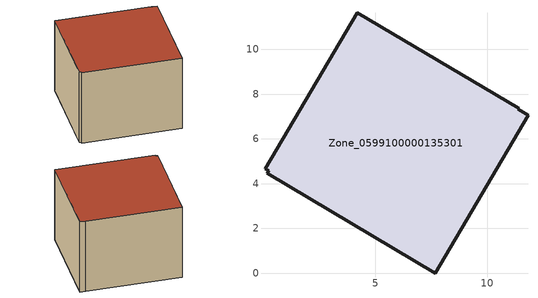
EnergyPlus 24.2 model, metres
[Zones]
Zone_0599100000135301
 floor ground (C_G): 11.4,7.37 11.39,7.32 11.82,7.06 7.68,0 0.17,4.46 0.23,4.58 0.07,4.67 4.19,11.63 z2.6
 wall outside (C_F): 11.39,7.32 11.4,7.37 4.19,11.63 0.07,4.67 0.23,4.58 0.17,4.46 7.68,0 11.82,7.06 11.39,7.32 z2.6:9.71
 roof outside (C_R): 0.17,4.46 7.68,0 11.82,7.06 11.39,7.32 11.4,7.37 4.19,11.63 0.07,4.67 0.23,4.58 z9.71
[BUILDING]
Pand.0599100000135301: North Axis=0; Terrain=City; Loads Convergence Tolerance Value=0.04; Temperature Convergence Tolerance Value=0.4; Solar Distribution=FullExterior; Maximum Number of Warmup Days=25; Minimum Number of Warmup Days=1
[Site:Location]
Rotterdam.The.Hague.AP_ZH_NLD Design_Conditions: Latitude=51.96; Longitude=4.45; Time Zone=1; Elevation=-4.5
[SITE:GROUNDTEMPERATURE:BUILDINGSURFACE]
18, 18, 18, 18, 18, 18, 18, 18, 18, 18, 18, 18
[MATERIAL] Thermal Absorptance=0.9; Solar Absorptance=0.7; Visible Absorptance=0.7
Name | Roughness | Thickness | Conductivity | Density | Specific Heat
G.TC.1946-1964 | MediumSmooth | 0.15 | 1 | 540 | 1210
F.TC.1946-1964 | Rough | 0.3 | 0.857143 | 1920 | 840
R.TC.1946-1964 | MediumRough | 0.2 | 0.235294 | 1500 | 1000
[CONSTRUCTION]
C_G: G.TC.1946-1964
C_F: F.TC.1946-1964
C_R: R.TC.1946-1964
[ZONE]
Zone_0599100000135301: Type=1; Multiplier=1; Ceiling Height=Autocalculate; Volume=Autocalculate; Floor Area=autocalculate; Part of Total Floor Area=Yes
[ZONEINFILTRATION:DESIGNFLOWRATE]
Infil_Zone_0599100000135301: Zone or ZoneList or Space or SpaceList=Zone_0599100000135301; Schedule=AlwaysOn; Design Flow Rate Calculation Method=Flow/Area; Flow Rate per Floor Area=0.003; Constant Term Coefficient=1; Temperature Term Coefficient=0; Velocity Term Coefficient=0; Velocity Squared Term Coefficient=0
[HVACTEMPLATE:ZONE:IDEALLOADSAIRSYSTEM]
Zone_0599100000135301: Maximum Heating Supply Air Temperature=50; Minimum Cooling Supply Air Temperature=13; Maximum Heating Supply Air Humidity Ratio=0.0156; Minimum Cooling Supply Air Humidity Ratio=0.0077; Heating Limit=NoLimit; Cooling Limit=NoLimit; Dehumidification Control Type=ConstantSensibleHeatRatio; Cooling Sensible Heat Ratio=0.7; Dehumidification Setpoint=60; Humidification Control Type=None; Humidification Setpoint=30; Outdoor Air Method=None; Outdoor Air Flow Rate per Person=0.00944; Outdoor Air Flow Rate per Zone Floor Area=0; Outdoor Air Flow Rate per Zone=0; Demand Controlled Ventilation Type=None; Outdoor Air Economizer Type=NoEconomizer; Heat Recovery Type=None; Sensible Heat Recovery Effectiveness=0.7; Latent Heat Recovery Effectiveness=0.65
[ZONECONTROL:THERMOSTAT]
ThermostatControl_Zone_0599100000135301: Zone or ZoneList=Zone_0599100000135301; Control Type Schedule=DualSetpointControlType; Control 1=Thermostat_Zone_0599100000135301; Temperature Difference Between Cutout And Setpoint=0
[THERMOSTATSETPOINT:DUALSETPOINT]
Thermostat_Zone_0599100000135301: Heating Setpoint Temperature Schedule=HeatingSetpoint_Zone_0599100000135301; Cooling Setpoint Temperature Schedule=CoolingSetpoint_Zone_0599100000135301
[SCHEDULE:COMPACT]
HeatingSetpoint_Zone_0599100000135301: Through: 12/31, For: AllDays, Until: 24:00, 21
CoolingSetpoint_Zone_0599100000135301: Through: 12/31, For: AllDays, Until: 24:00, 24
DualSetpointControlType: Through: 12/31, For: AllDays, Until: 24:00, 4
AlwaysOn: Through: 12/31, For: AllDays, Until: 24:00, 1
